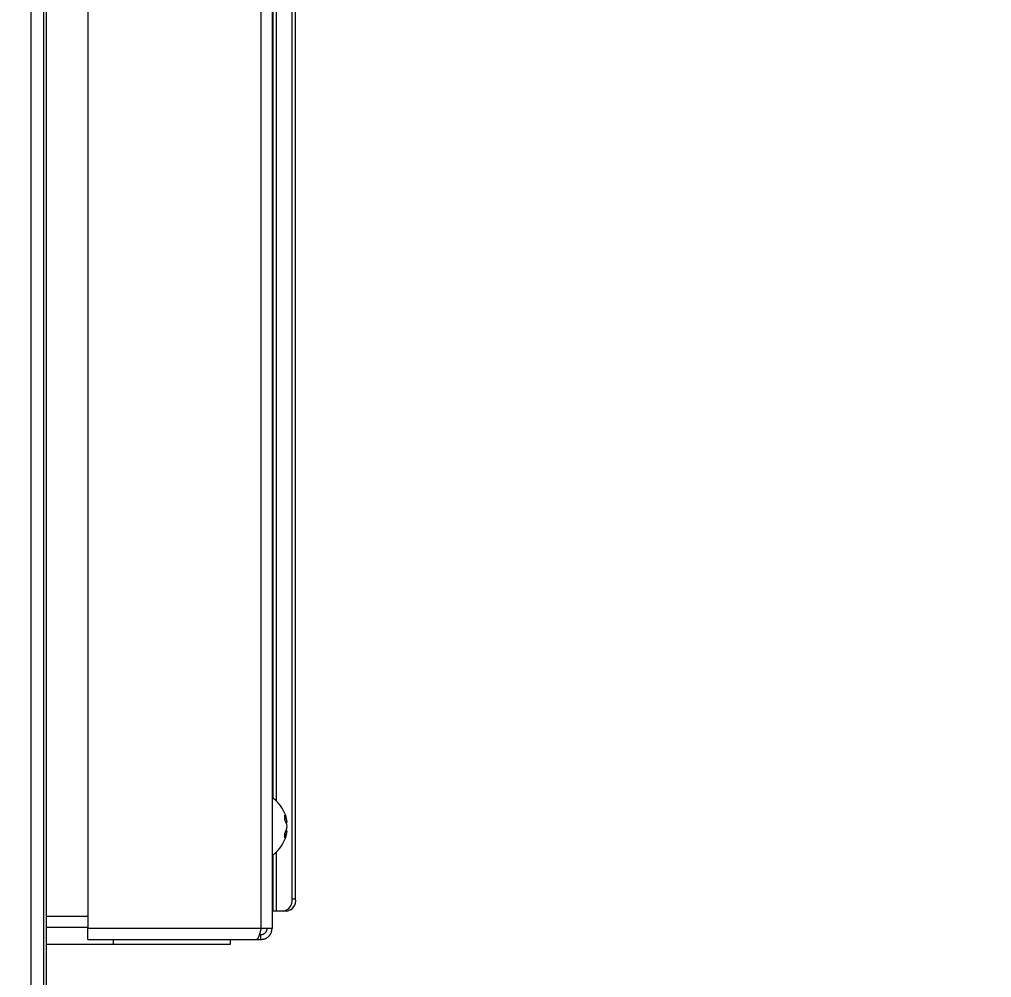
# Model space of a CAD drawing. Header units: metres. Extents: x -101133.8 to -101066.7, y -24899.3 to -24824.7.
# Drawn here: x -101109.7816 to -101109.6233, y -24848.6827 to -24848.5268 of the extents above; entities that cross this region are included whole.
import ezdxf

# ---------------------------------------------------------------- set-up
doc = ezdxf.new("R2010")
doc.units = ezdxf.units.M
doc.header["$LTSCALE"] = 0.2
doc.header["$PDSIZE"] = -5
doc.layers.add('CMT-COTATION DIVERS', color=1, linetype='Continuous')
doc.layers.add('CMT-CVC-MATERIEL', color=30, linetype='Continuous')
doc.styles.get("Standard").update_dxf_attribs({"font": 'arial.ttf'})
doc.dimstyles.get("Standard").update_dxf_attribs({"dimtxt": 0.18, "dimasz": 0.18, "dimexe": 0.18, "dimexo": 0.0625, "dimgap": 0.09, "dimtad": 0, "dimtih": 1, "dimtoh": 1, "dimdec": 4, "dimzin": 0, "dimdsep": 46, "dimtxsty": 'Standard', "dimcen": 0.09, "dimadec": 0, "dimazin": 0, "dimtfac": 1, "dimtdec": 4, "dimtofl": 0, "dimtmove": 0, "dimatfit": 3, "dimfxl": 1, "dimtolj": 1, "dimtzin": 0, "dimarcsym": 0})

# ---------------------------------------------------------------- blocks, each defined once
blk = doc.blocks.new('Cassette 600x600')
at = {"linetype": 'Continuous', "lineweight": 13}
for p, q in [((-20089.53, 608.63), (-20381.93, 608.63)), ((-20089.53, 608.07), (-20381.93, 608.07)), ((-20089.53, 608.07), (-20089.53, 608.63)), ((-20102.04, 607.08), (-20102.04, 607.26)), ((-20100.62, 607.08), (-20100.62, 607.26)), ((-20087.53, 607.22), (-20087.53, 606.65)), ((-20087.53, 606.65), (-20087.53, 605.53)), ((-20386.73, 604.81), (-20084.73, 604.81)), ((-20105.45, 605.53), (-20331.61, 605.53)), ((-20105.89, 605.01), (-20331.17, 605.01)), ((-20087.53, 605.53), (-20097.21, 605.53)), ((-20087.53, 605.01), (-20096.77, 605.01)), ((-20087.53, 605.53), (-20087.53, 605.01)), ((-20087.53, 605.01), (-20087.53, 604.81)), ((-20084.73, 604.81), (-20084.73, 603.01)), ((-20386.73, 603.01), (-20084.73, 603.01)), ((-20084.73, 603.01), (-20084.73, 574.81)), ((-20082.93, 603.01), (-20083.73, 603.01)), ((-20083.73, 603.01), (-20083.73, 602.74)), ((-20082.93, 602.3), (-20082.93, 603.01)), ((-20082.93, 574.81), (-20082.93, 602.3)), ((-20082.93, 598.01), (-20082.13, 598.01)), ((-20082.13, 598.01), (-20082.13, 579.01)), ((-20082.13, 579.01), (-20082.93, 579.01)), ((-20082.13, 579.01), (-20082.13, 568.01)), ((-20386.73, 574.81), (-20084.73, 574.81)), ((-20086.72, 568.01), (-20086.72, 574.81)), ((-20084.92, 568.01), (-20084.92, 574.81)), ((-20082.93, 574.81), (-20084.73, 574.81)), ((-20573.93, 568.01), (-19987.53, 568.01)), ((-20573.93, 567.61), (-19987.53, 567.61)), ((-19987.53, 565.59), (-20573.93, 565.59))]:
    blk.add_line(p, q, dxfattribs=at)
for centre, radius, start, end in [((-20089.28, 606.87), 1.79, 11.4224, 98.0491), ((-20089.28, 606.3), 1.79, 11.4214, 98.0501), ((-20101.33, 601.64), 5.67, 97.1666, 146.0184), ((-20101.64, 604.22), 3.07, 97.4776, 119.9181), ((-20102.81, 604.26), 2.64, 82.2979, 97.7021), ((-20100.93, 604.22), 3.07, 97.4776, 119.9181), ((-20101.73, 604.22), 3.07, 60.0814, 82.523), ((-20101.33, 601.64), 5.67, 33.9816, 82.8334), ((-20101.02, 604.22), 3.07, 60.0811, 82.5232), ((-20099.84, 604.26), 2.64, 82.2979, 97.7021)]:
    blk.add_arc(centre, radius, start, end, dxfattribs=at)
for points in [[(-20082.93, 603.01), (-20082.94, 603.06), (-20082.94, 603.11), (-20082.95, 603.16), (-20082.95, 603.21), (-20082.96, 603.27), (-20082.97, 603.32), (-20082.98, 603.37), (-20082.98, 603.42), (-20083, 603.47), (-20083.01, 603.52), (-20083.02, 603.57), (-20083.04, 603.62), (-20083.05, 603.67), (-20083.07, 603.72), (-20083.09, 603.76), (-20083.12, 603.81), (-20083.14, 603.86), (-20083.17, 603.9), (-20083.19, 603.95), (-20083.22, 603.99), (-20083.25, 604.03), (-20083.28, 604.08), (-20083.31, 604.12), (-20083.35, 604.16), (-20083.38, 604.2), (-20083.42, 604.24), (-20083.45, 604.27), (-20083.49, 604.31), (-20083.53, 604.35), (-20083.57, 604.38), (-20083.61, 604.41), (-20083.65, 604.45), (-20083.69, 604.48), (-20083.74, 604.51), (-20083.78, 604.53), (-20083.82, 604.56), (-20083.87, 604.59), (-20083.92, 604.61), (-20083.96, 604.63), (-20084.01, 604.66), (-20084.06, 604.68), (-20084.11, 604.7), (-20084.16, 604.71), (-20084.2, 604.73), (-20084.26, 604.74), (-20084.31, 604.76), (-20084.37, 604.77), (-20084.41, 604.78), (-20084.44, 604.78), (-20084.46, 604.78), (-20084.49, 604.79), (-20084.51, 604.79), (-20084.54, 604.79), (-20084.57, 604.79), (-20084.6, 604.8), (-20084.62, 604.8), (-20084.65, 604.8), (-20084.68, 604.8), (-20084.7, 604.8), (-20084.73, 604.81)], [(-20083.73, 603.01), (-20083.73, 603.04), (-20083.74, 603.07), (-20083.74, 603.1), (-20083.74, 603.13), (-20083.75, 603.16), (-20083.75, 603.19), (-20083.76, 603.22), (-20083.77, 603.26), (-20083.77, 603.29), (-20083.78, 603.32), (-20083.79, 603.35), (-20083.8, 603.38), (-20083.81, 603.4), (-20083.82, 603.43), (-20083.84, 603.46), (-20083.85, 603.49), (-20083.87, 603.51), (-20083.88, 603.54), (-20083.9, 603.57), (-20083.92, 603.59), (-20083.94, 603.62), (-20083.96, 603.64), (-20083.98, 603.66), (-20084, 603.69), (-20084.02, 603.71), (-20084.04, 603.73), (-20084.06, 603.75), (-20084.09, 603.77), (-20084.11, 603.79), (-20084.14, 603.81), (-20084.16, 603.83), (-20084.19, 603.84), (-20084.21, 603.86), (-20084.24, 603.88), (-20084.27, 603.89), (-20084.29, 603.91), (-20084.32, 603.92), (-20084.35, 603.93), (-20084.38, 603.94), (-20084.41, 603.95), (-20084.44, 603.96), (-20084.47, 603.97), (-20084.5, 603.98), (-20084.52, 603.99), (-20084.56, 603.99), (-20084.59, 604), (-20084.63, 604), (-20084.65, 604), (-20084.66, 604), (-20084.66, 604), (-20084.67, 604), (-20084.68, 604), (-20084.68, 604), (-20084.69, 604), (-20084.7, 604), (-20084.7, 604), (-20084.71, 604), (-20084.72, 604), (-20084.72, 604), (-20084.73, 604.01)], [(-20084.73, 603.01), (-20084.68, 602.99), (-20084.63, 602.98), (-20084.57, 602.97), (-20084.52, 602.95), (-20084.47, 602.94), (-20084.42, 602.93), (-20084.37, 602.91), (-20084.32, 602.9), (-20084.27, 602.89), (-20084.22, 602.87), (-20084.17, 602.86), (-20084.12, 602.85), (-20084.07, 602.84), (-20084.02, 602.82), (-20083.97, 602.81), (-20083.92, 602.8), (-20083.88, 602.78), (-20083.83, 602.77), (-20083.79, 602.76), (-20083.74, 602.74), (-20083.7, 602.73), (-20083.66, 602.72), (-20083.62, 602.71), (-20083.58, 602.69), (-20083.54, 602.68), (-20083.5, 602.67), (-20083.46, 602.65), (-20083.42, 602.64), (-20083.39, 602.63), (-20083.36, 602.61), (-20083.32, 602.6), (-20083.29, 602.59), (-20083.26, 602.57), (-20083.23, 602.56), (-20083.2, 602.55), (-20083.17, 602.54), (-20083.15, 602.52), (-20083.12, 602.51), (-20083.1, 602.5), (-20083.08, 602.48), (-20083.06, 602.47), (-20083.04, 602.46), (-20083.02, 602.44), (-20083.01, 602.43), (-20082.99, 602.42), (-20082.98, 602.4), (-20082.97, 602.39), (-20082.96, 602.38), (-20082.95, 602.37), (-20082.95, 602.37), (-20082.95, 602.36), (-20082.94, 602.35), (-20082.94, 602.35), (-20082.94, 602.34), (-20082.94, 602.33), (-20082.94, 602.32), (-20082.93, 602.32), (-20082.93, 602.31), (-20082.93, 602.3), (-20082.93, 602.3)]]:
    blk.add_open_spline(points, degree=3, knots=[0, 0, 0, 0, 1, 1, 1, 2, 2, 2, 3, 3, 3, 4, 4, 4, 5, 5, 5, 6, 6, 6, 7, 7, 7, 8, 8, 8, 9, 9, 9, 10, 10, 10, 11, 11, 11, 12, 12, 12, 13, 13, 13, 14, 14, 14, 15, 15, 15, 16, 16, 16, 17, 17, 17, 18, 18, 18, 19, 19, 19, 20, 20, 20, 20], dxfattribs=at)
blk = doc.blocks.new('COT-45')
at = {"color": 0}
for p, q in [((0, -1), (0, 1)), ((-1, 0), (1, 0))]:
    blk.add_line(p, q, dxfattribs=at)
at = {"color": 0, "const_width": 0.4}
blk.add_lwpolyline([(-0.4419, -0.4419), (0.4419, 0.4419)], dxfattribs=at)
blk = doc.blocks.new('*D117')
at = {"layer": 'CMT-COTATION DIVERS', "color": 0, "lineweight": -2}
for p, q in [((-101111.62331, -24847.28014), (-101111.62331, -24847.25476)), ((-101106.09932, -24848.56773), (-101106.09932, -24847.25476)), ((-101111.59831, -24847.30476), (-101106.12432, -24847.30476))]:
    blk.add_line(p, q, dxfattribs=at)
at = {"layer": 'Defpoints', "color": 0, "lineweight": 15}
for p in [(-101106.09932, -24847.30476), (-101111.62331, -24847.31014), (-101106.09932, -24848.59773)]:
    blk.add_point(p, dxfattribs=at)
at = {"layer": 'CMT-COTATION DIVERS', "color": 0, "lineweight": -2, "xscale": 0.025, "yscale": 0.025, "zscale": 0.025, "rotation": 180}
blk.add_blockref('COT-45', (-101111.62331, -24847.30476), dxfattribs=at)
at = {"layer": 'CMT-COTATION DIVERS', "color": 0, "lineweight": -2, "xscale": 0.025, "yscale": 0.025, "zscale": 0.025}
blk.add_blockref('COT-45', (-101106.09932, -24847.30476), dxfattribs=at)
at = {"layer": 'CMT-COTATION DIVERS', "color": 0, "lineweight": 15, "insert": (-101108.86131, -24847.22897), "char_height": 0.075, "attachment_point": 5}
blk.add_mtext('\\A1;552', dxfattribs=at)

msp = doc.modelspace()

# ---------------------------------------------------------------- block references
at = {"layer": 'CMT-CVC-MATERIEL', "xscale": 0.001, "yscale": 0.001, "zscale": 0.001, "rotation": 270}
msp.add_blockref('Cassette 600x600', (-101110.34531, -24868.75947), dxfattribs=at)

# ---------------------------------------------------------------- dimensions: what is measured, and where the dimension line sits
at = {"layer": 'CMT-COTATION DIVERS', "lineweight": 15}
dim = msp.add_linear_dim(base=(-101106.09932, -24847.30476), p1=(-101111.62331, -24847.31014), p2=(-101106.09932, -24848.59773), dimstyle='Standard', override={"dimscale": 0.05, "dimtxt": 1.5, "dimasz": 0.5, "dimexe": 1, "dimexo": 0.6, "dimgap": 0.75, "dimtad": 1, "dimtih": 0, "dimtoh": 0, "dimdec": 0, "dimlfac": 100, "dimblk": 'COT-45', "dimcen": 0, "dimadec": 2, "dimazin": 2, "dimtdec": 2, "dimtix": 1, "dimtmove": 1, "dimfrac": 1}, dxfattribs=at)
dim.commit()
dim.dimension.update_dxf_attribs({"geometry": '*D117', "text_midpoint": (-101108.86131, -24847.22897)})

doc.saveas('drawing.dxf')
